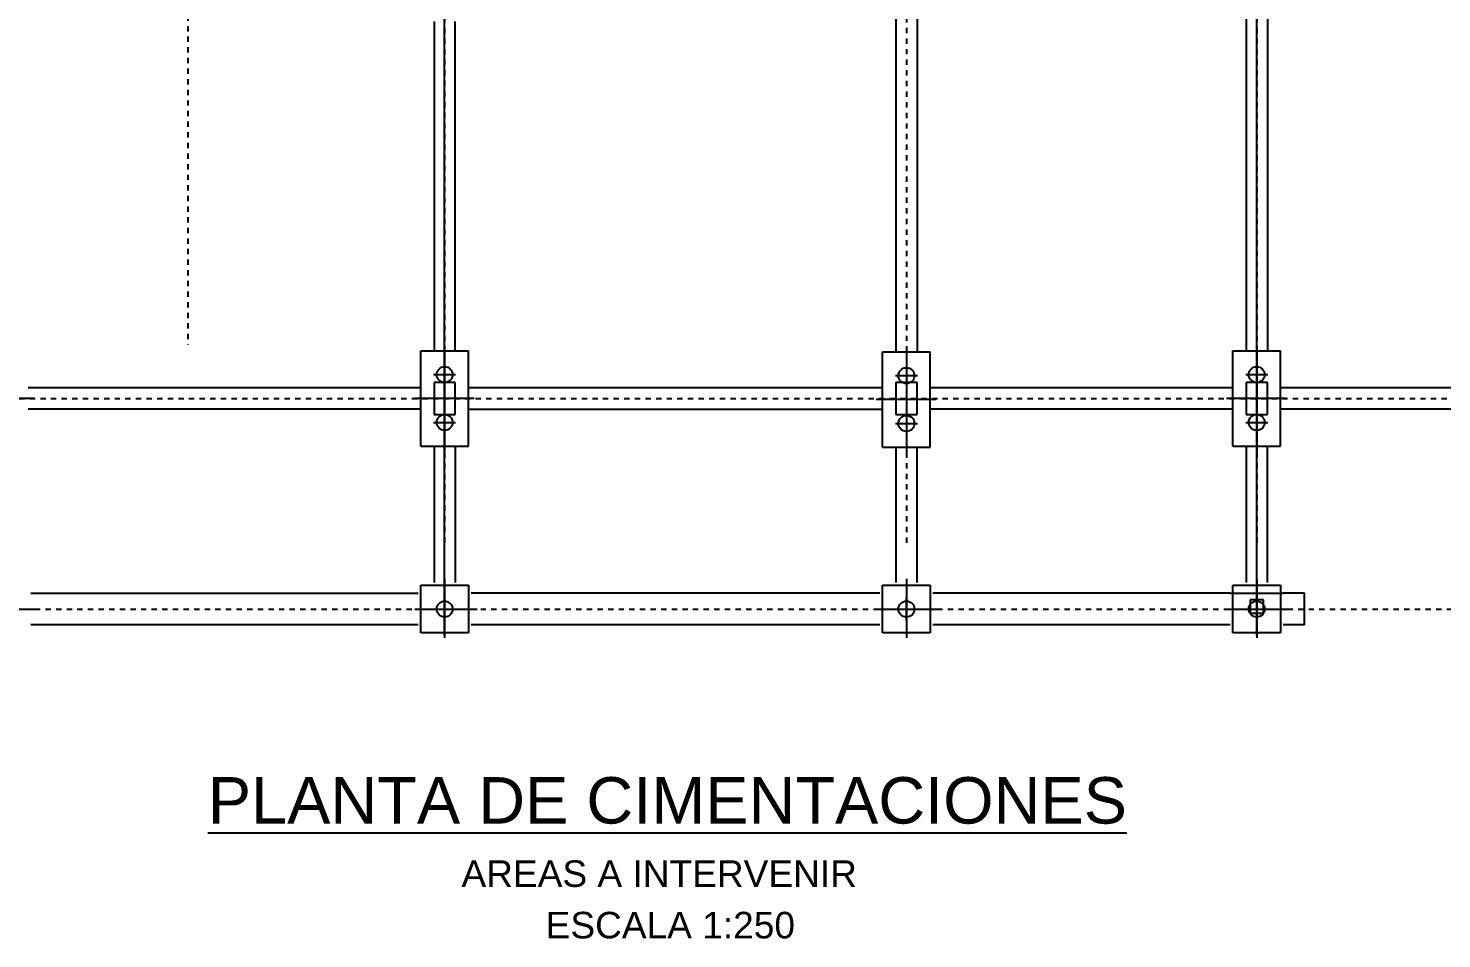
# Model space of a CAD drawing. Header units: millimetres. Extents: x 569 to 667, y -103 to 12.
# Drawn here: x 606.71 to 633.34, y -73 to -55.85 of the extents above; entities that cross this region are included whole.
import ezdxf
from ezdxf.enums import TextEntityAlignment as Align

# ---------------------------------------------------------------- set-up
doc = ezdxf.new("R2010")
doc.units = ezdxf.units.MM
doc.header["$LTSCALE"] = 0.0003
doc.linetypes.add('CENTER2', pattern=[1.125, 0.75, -0.125, 0.125, -0.125])
doc.linetypes.add('DASHDOT', pattern=[1, 0.5, -0.25, 0, -0.25])
for name, color, linetype in [('EE-EJES', 8, 'DASHDOT'), ('EE-TEXTO 1', 4, 'Continuous'), ('EE-TEXTO 2', 2, 'Continuous'), ('SIM-CONCRETO', 4, 'Continuous'), ('SIM-TRASFONDO', 254, 'Continuous')]:
    doc.layers.add(name, color=color, linetype=linetype)
doc.styles.add('ARIAL EE', font='arial.ttf')

# ---------------------------------------------------------------- blocks, each defined once
blk = doc.blocks.new('TÍTULO')
at = {"layer": 'EE-TEXTO 1', "style": 'ARIAL EE'}
blk.add_attdef('%%UVISTAENPLANTA', text='', height=3.5, dxfattribs=at).set_placement((-0.54, 3.5), align=Align.CENTER)
at = {"layer": 'EE-TEXTO 2', "style": 'ARIAL EE'}
for tag, p in [('SUBTITULO', (-0.77, -1.27)), ('ESCALA1:100', (-0.32, -5.15))]:
    blk.add_attdef(tag, text='', height=2, dxfattribs=at).set_placement(p, align=Align.CENTER)
blk = doc.blocks.new('TRASFONDO')
at = {"layer": 'SIM-TRASFONDO', "transparency": 33554687}
for p, q in [((36.447, 5.901), (36.447, 51.602)), ((51.747, 5.901), (51.747, 51.602)), ((51.747, 5.901), (51.747, 51.602)), ((44.947, 17.767), (44.947, 11.248)), ((45.347, 17.767), (45.347, 11.248)), ((51.547, 17.767), (51.547, 11.267)), ((51.947, 17.767), (51.947, 11.267)), ((36.247, 17.467), (36.247, 11.267)), ((36.647, 11.267), (36.647, 17.467)), ((35.997, 11.267), (36.897, 11.267)), ((35.997, 9.467), (35.997, 11.267)), ((36.447, 11.366), (36.447, 9.373)), ((36.897, 9.467), (36.897, 11.267)), ((44.697, 11.248), (45.597, 11.248)), ((44.697, 9.448), (44.697, 11.248)), ((45.147, 11.348), (45.147, 9.355)), ((45.597, 9.448), (45.597, 11.248)), ((51.297, 11.267), (52.197, 11.267)), ((51.297, 9.467), (51.297, 11.267)), ((51.747, 11.366), (51.747, 9.373)), ((52.197, 9.467), (52.197, 11.267)), ((36.447, 11.024), (36.447, 10.609)), ((45.147, 11.006), (45.147, 10.591)), ((51.747, 11.024), (51.747, 10.609)), ((36.239, 10.817), (36.654, 10.817)), ((36.647, 10.667), (36.247, 10.667)), ((36.247, 10.667), (36.247, 10.067)), ((36.647, 10.067), (36.647, 10.667)), ((44.939, 10.798), (45.354, 10.798)), ((45.347, 10.667), (44.947, 10.667)), ((44.947, 10.667), (44.947, 10.067)), ((45.347, 10.067), (45.347, 10.667)), ((51.539, 10.817), (51.954, 10.817)), ((51.947, 10.667), (51.547, 10.667)), ((51.547, 10.667), (51.547, 10.067)), ((51.947, 10.067), (51.947, 10.667)), ((35.997, 10.567), (28.602, 10.567)), ((44.697, 10.567), (36.897, 10.567)), ((51.297, 10.567), (45.597, 10.567)), ((59.295, 10.567), (52.197, 10.567)), ((28.71, 10.367), (27.581, 10.367)), ((35.997, 10.167), (28.602, 10.167)), ((37.005, 10.367), (35.876, 10.367)), ((36.447, 10.124), (36.447, 9.709)), ((36.897, 10.167), (44.697, 10.167)), ((45.705, 10.348), (44.576, 10.348)), ((51.297, 10.167), (45.597, 10.167)), ((52.305, 10.367), (51.176, 10.367)), ((51.747, 10.124), (51.747, 9.709)), ((59.295, 10.167), (52.197, 10.167)), ((36.239, 9.917), (36.654, 9.917)), ((36.247, 10.067), (36.647, 10.067)), ((44.939, 9.898), (45.354, 9.898)), ((44.947, 10.067), (45.347, 10.067)), ((45.147, 10.106), (45.147, 9.691)), ((51.539, 9.917), (51.954, 9.917)), ((51.547, 10.067), (51.947, 10.067)), ((35.997, 9.467), (36.897, 9.467)), ((36.247, 9.467), (36.247, 6.901)), ((36.647, 9.467), (36.647, 6.901)), ((44.697, 9.448), (45.597, 9.448)), ((44.947, 9.448), (44.947, 6.901)), ((45.347, 6.901), (45.347, 9.448)), ((51.297, 9.467), (52.197, 9.467)), ((51.547, 9.467), (51.547, 6.901)), ((51.947, 6.901), (51.947, 9.467)), ((36.447, 6.969), (36.447, 5.861)), ((45.147, 6.969), (45.147, 5.861)), ((51.747, 6.969), (51.747, 5.861)), ((28.652, 6.701), (35.947, 6.701)), ((35.997, 6.851), (36.897, 6.851)), ((35.997, 5.951), (35.997, 6.851)), ((36.897, 6.851), (36.897, 5.951)), ((44.647, 6.701), (36.947, 6.701)), ((44.697, 6.851), (45.597, 6.851)), ((44.697, 5.951), (44.697, 6.851)), ((45.597, 6.851), (45.597, 5.951)), ((51.247, 6.701), (45.647, 6.701)), ((51.247, 6.701), (52.247, 6.701)), ((51.297, 6.851), (52.197, 6.851)), ((51.297, 5.951), (51.297, 6.851)), ((52.197, 6.851), (52.197, 5.951)), ((52.648, 6.701), (52.247, 6.701)), ((52.648, 6.101), (52.648, 6.701)), ((27.588, 6.401), (28.762, 6.401)), ((35.883, 6.401), (37.057, 6.401)), ((36.239, 6.401), (36.654, 6.401)), ((36.447, 6.194), (36.447, 6.609)), ((44.583, 6.401), (45.757, 6.401)), ((44.939, 6.401), (45.354, 6.401)), ((45.147, 6.194), (45.147, 6.609)), ((51.183, 6.401), (52.357, 6.401)), ((51.539, 6.401), (51.954, 6.401)), ((51.872, 6.576), (51.622, 6.576)), ((51.622, 6.576), (51.622, 6.326)), ((51.747, 6.194), (51.747, 6.609)), ((51.872, 6.326), (51.872, 6.576)), ((51.622, 6.326), (51.872, 6.326)), ((35.947, 6.101), (28.652, 6.101)), ((36.897, 5.951), (35.997, 5.951)), ((44.647, 6.101), (36.947, 6.101)), ((45.597, 5.951), (44.697, 5.951)), ((51.247, 6.101), (45.647, 6.101)), ((52.197, 5.951), (51.297, 5.951)), ((52.648, 6.101), (52.247, 6.101))]:
    blk.add_line(p, q, dxfattribs=at)
for centre in [(36.447, 10.817), (45.147, 10.798), (51.747, 10.817), (36.447, 9.917), (45.147, 9.898), (51.747, 9.917), (36.447, 6.401), (45.147, 6.401), (51.747, 6.401)]:
    blk.add_circle(centre, 0.15, dxfattribs=at)
blk = doc.blocks.new('EJES REFORMADOS')
at = {"layer": 'EE-EJES', "linetype": 'CENTER2', "ltscale": 100, "transparency": 33554687}
for p, q in [((41.111, 77.924), (41.111, 5.919)), ((45.949, 77.891), (45.949, 2.106)), ((54.649, 77.891), (54.649, 2.106)), ((61.249, 77.891), (61.249, 2.106)), ((1.932, 4.907), (83.255, 4.907)), ((2.028, 0.941), (83.255, 0.941))]:
    blk.add_line(p, q, dxfattribs=at)
blk = doc.blocks.new('A$C157E7C2F')
at = {"layer": 'EE-TEXTO 1', "transparency": 33554687, "xscale": 0.25, "yscale": 0.25, "zscale": 0.25}
blk.add_blockref('TÍTULO', (49.896, 1.188), dxfattribs=at).add_auto_attribs({'ESCALA1:100': 'ESCALA 1:250', 'SUBTITULO': 'AREAS A INTERVENIR ', '%%UVISTAENPLANTA': '%%UPLANTA DE CIMENTACIONES'})
at = {"layer": 'SIM-TRASFONDO', "transparency": 33554687}
for name, p in [('EJES REFORMADOS', (-0.385, 5.163)), ('TRASFONDO', (9.117, -0.297))]:
    blk.add_blockref(name, p, dxfattribs=at)

msp = doc.modelspace()

# ---------------------------------------------------------------- block references
at = {"layer": 'SIM-CONCRETO', "transparency": 33554687}
msp.add_blockref('A$C157E7C2F', (568.9865, -72.8908), dxfattribs=at)

doc.saveas('drawing.dxf')
